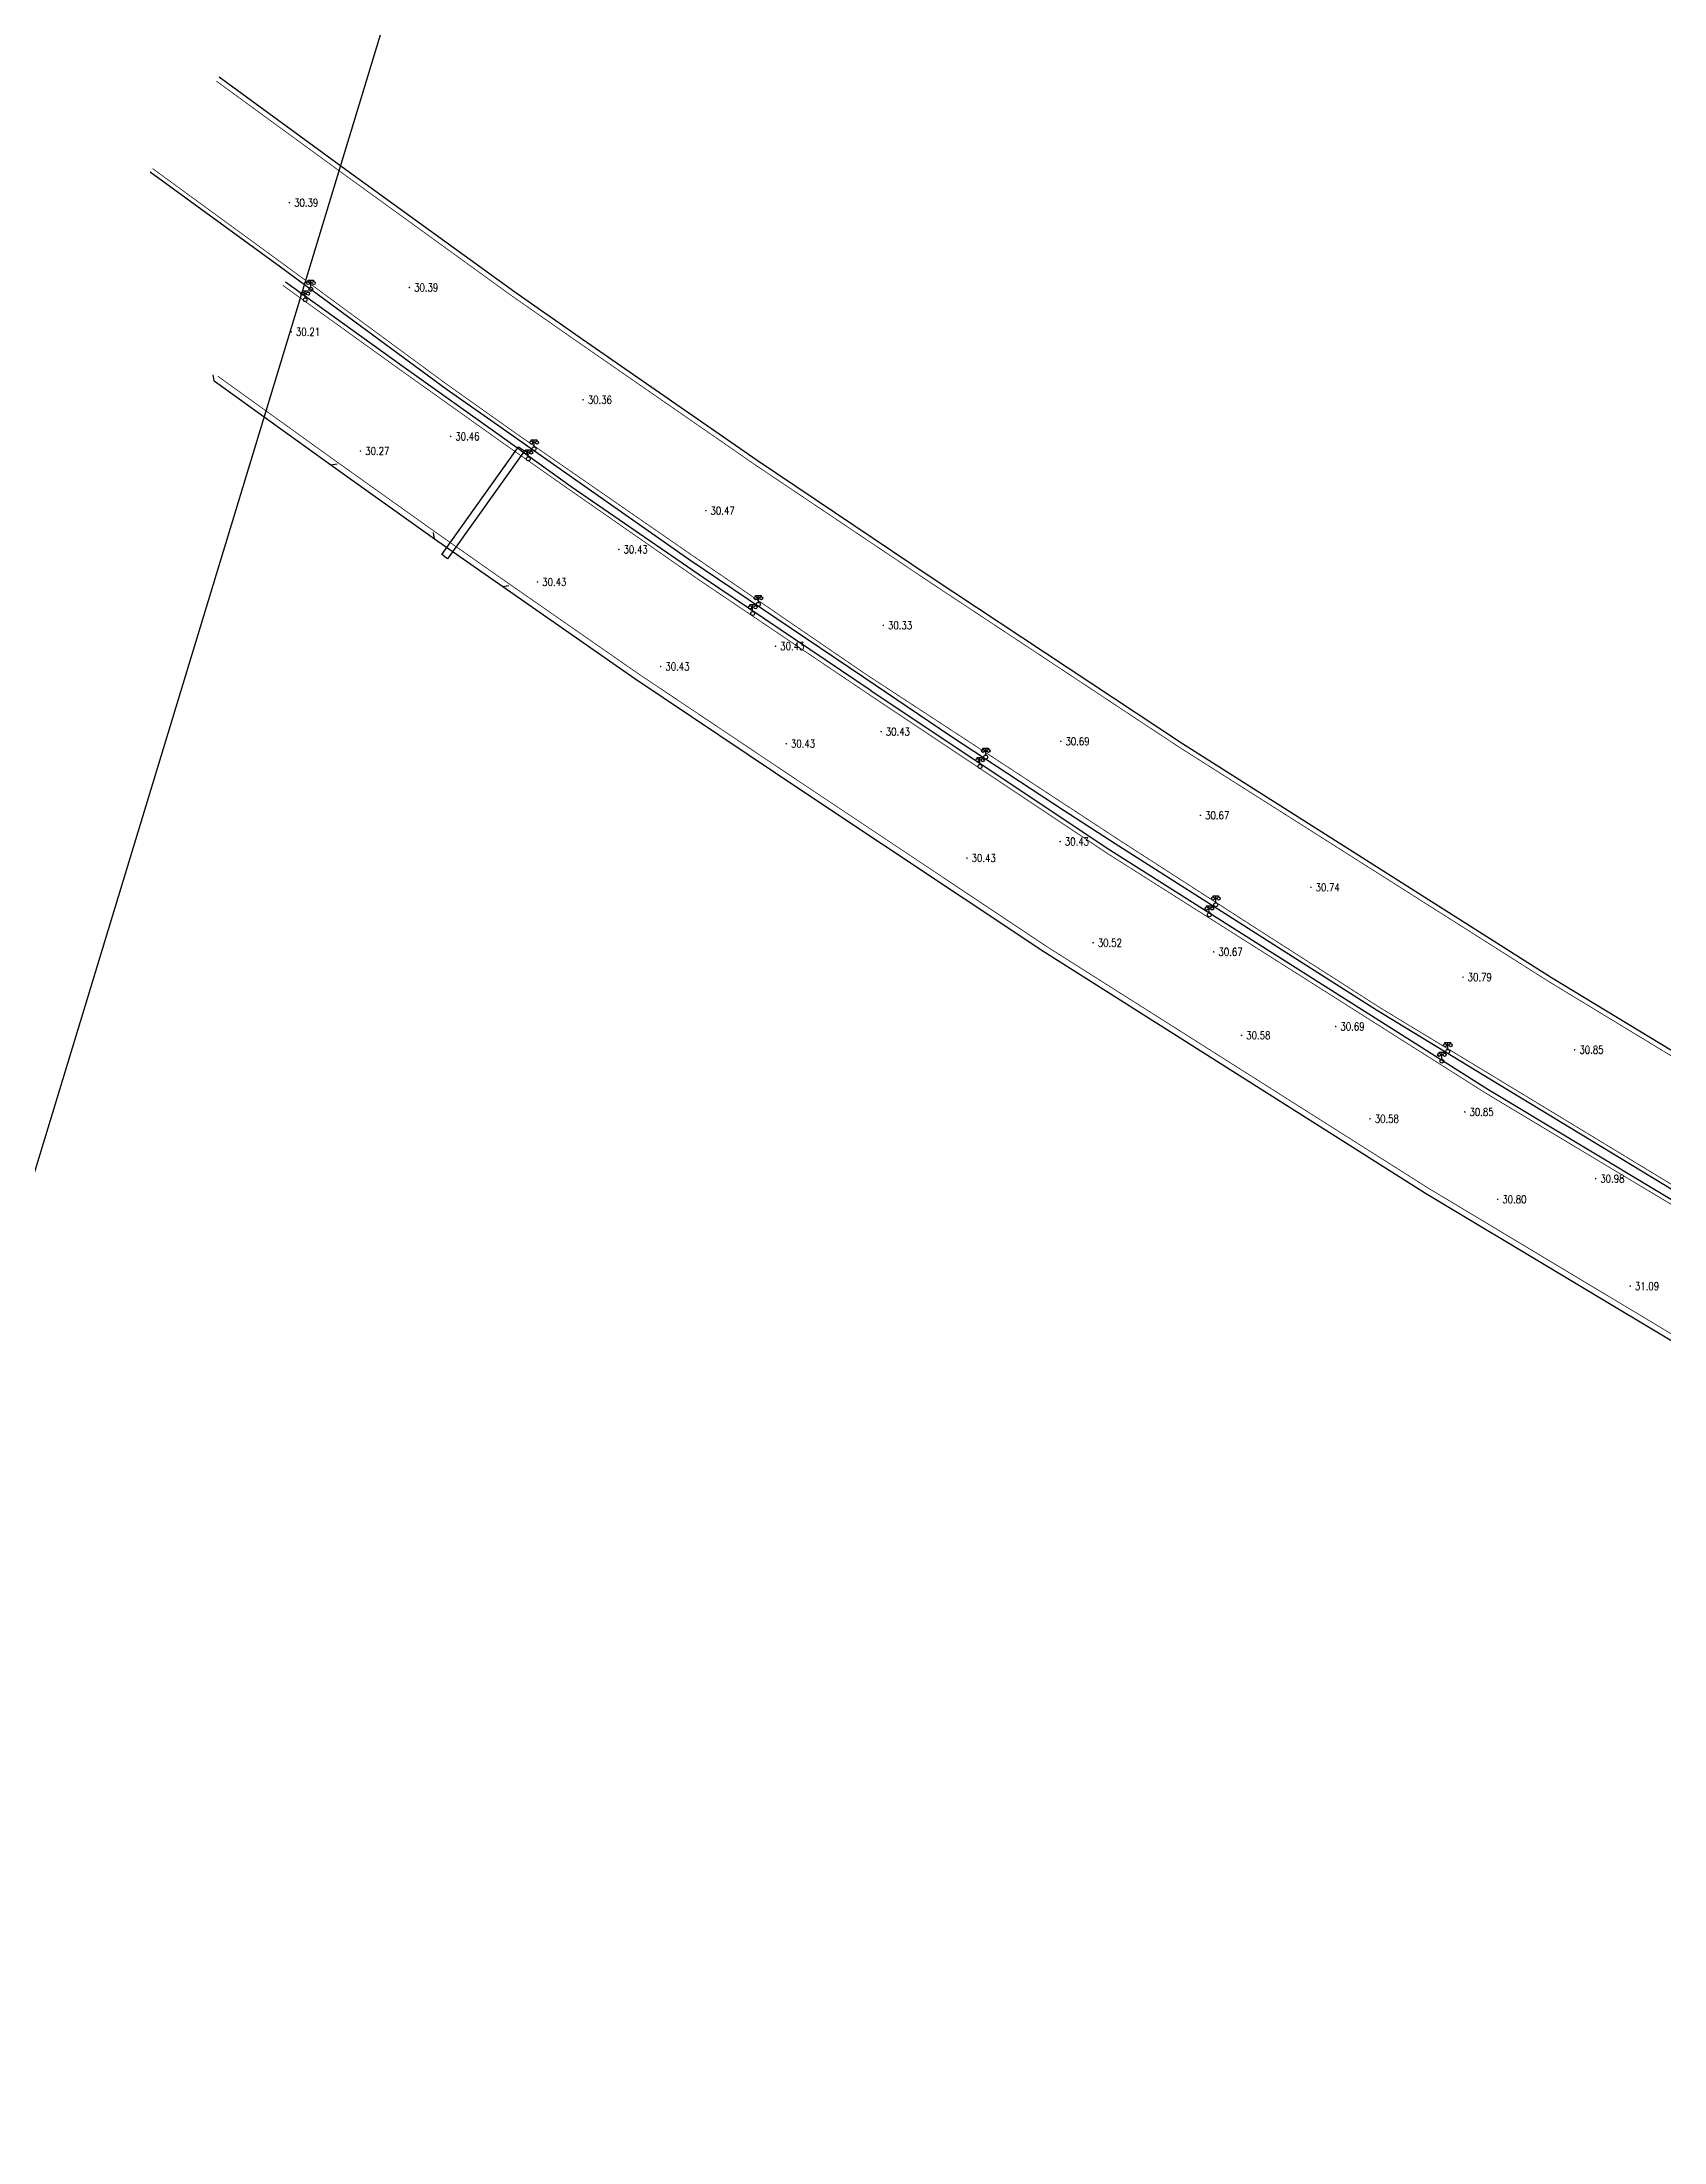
# Model space of a CAD drawing. Extents: x 404846 to 408477, y 3390929 to 3392894.
# Drawn here: x 405053.6 to 405260.9, y 3392442.8 to 3392711.2 of the extents above; entities that cross this region are included whole.
import ezdxf
from ezdxf.enums import TextEntityAlignment as Align

# ---------------------------------------------------------------- set-up
doc = ezdxf.new("R2010")
doc.units = 0
doc.header["$LTSCALE"] = 0.5
doc.layers.get('0').update_dxf_attribs({"linetype": 'CONTINUOUS'})
doc.layers.add('ASSIST', color=7, linetype='CONTINUOUS', plot=False)
for name, color, linetype in [('DLDW', 11, 'CONTINUOUS'), ('DLSS', 4, 'CONTINUOUS'), ('FZTZ', 7, 'CONTINUOUS'), ('GCD', 1, 'CONTINUOUS'), ('作业范围', 7, 'CONTINUOUS')]:
    doc.layers.add(name, color=color, linetype=linetype)
doc.styles.add('HZ', font='rs.shx', dxfattribs={"width": 0.8, "bigfont": 'hztxt.shx'})

# ---------------------------------------------------------------- blocks, each defined once
blk = doc.blocks.new('gc097')
for p, q in [((-0.7, 2), (-0.7, 2.3)), ((-0.7, 2.3), (0.7, 2.3)), ((0, 0.5), (0, 2.3)), ((0.7, 2.3), (0.7, 2))]:
    blk.add_line(p, q)
for centre, radius in [((-0.7, 1.6), 0.4), ((0, 0), 0.5), ((0.73, 1.6), 0.4)]:
    blk.add_circle(centre, radius)
blk = doc.blocks.new('GC200')
at = {"linetype": 'Continuous', "const_width": 0.2, "flags": 128}
blk.add_lwpolyline([(-0.1, 0, 1), (0.1, 0, 1)], format="xyb", close=True, dxfattribs=at)

msp = doc.modelspace()

# ---------------------------------------------------------------- linework, layer by layer
at = {"layer": 'ASSIST', "linetype": 'Continuous', "flags": 128}
for points, elevation in [([(405281.185, 3392570.554), (405246.493, 3392591.608), (405246.498, 3392591.594), (405199.221, 3392621.582), (405167.209, 3392642.767), (405167.221, 3392642.777), (405145.002, 3392657.712), (405122.667, 3392673.189), (405114.009, 3392679.234), (405092.908, 3392694.522), (405076.258, 3392706.684)], 31.135), ([(405273.557, 3392557.42), (405238.613, 3392578.623), (405238.604, 3392578.633), (405224.122, 3392587.451), (405190.756, 3392608.701), (405184.198, 3392612.92), (405169.821, 3392622.409), (405158.624, 3392629.962), (405136.392, 3392644.969), (405116.127, 3392659.216), (405113.812, 3392660.803), (405105.273, 3392666.847), (405084.086, 3392682.4), (405067.412, 3392694.579)], 31.036), ([(405506.434, 3392433.825), (405450.817, 3392459.892), (405413.144, 3392478.95), (405409.368, 3392480.799), (405400.646, 3392485.33), (405348.142, 3392513.465), (405348.109, 3392513.489), (405308.916, 3392535.31), (405308.932, 3392535.311), (405272.824, 3392556.615), (405272.832, 3392556.621), (405238.353, 3392577.3), (405190.042, 3392607.914), (405159.556, 3392628.248), (405159.566, 3392628.258), (405138.146, 3392642.698), (405121.22, 3392654.363), (405112.751, 3392660.44), (405099.597, 3392669.801), (405084.702, 3392680.523)], 31.052), ([(405075.606, 3392667.886), (405090.531, 3392657.143), (405103.764, 3392647.712), (405112.475, 3392641.597), (405129.347, 3392629.852), (405150.967, 3392615.374), (405150.973, 3392615.38), (405181.609, 3392594.946), (405230.374, 3392564.06), (405265.041, 3392543.283), (405301.504, 3392521.997), (405340.697, 3392500.176), (405373.568, 3392482.325), (405393.586, 3392471.828), (405402.344, 3392467.278), (405406.257, 3392465.334), (405444.348, 3392446.199), (405444.35, 3392446.184), (405459.851, 3392438.696)], 31.071)]:
    msp.add_lwpolyline(points, dxfattribs=dict(at, elevation=elevation))
at = {"layer": 'DLSS', "linetype": 'Continuous'}
for p, q in [((405075.606, 3392667.886), (405075.477, 3392668.676)), ((405075.606, 3392667.886), (405090.531, 3392657.143)), ((405090.531, 3392657.143), (405091.321, 3392657.272)), ((405103.764, 3392647.712), (405103.626, 3392648.5)), ((405103.764, 3392647.712), (405112.475, 3392641.597)), ((405112.475, 3392641.597), (405113.263, 3392641.735))]:
    msp.add_line(p, q, dxfattribs=at)
at = {"layer": 'DLSS', "linetype": 'Continuous', "const_width": 0.1, "flags": 128}
for points, elevation in [([(405166.882, 3392642.273), (405144.659, 3392657.21), (405122.32, 3392672.69), (405113.656, 3392678.739), (405092.55, 3392694.031), (405075.899, 3392706.193)], 30.407), ([(405238.901, 3392579.099), (405224.778, 3392587.65), (405209.407, 3392597.493), (405191.197, 3392609.239), (405176.156, 3392619.095), (405158.86, 3392630.405), (405136.633, 3392645.626), (405114.286, 3392661.096), (405105.454, 3392667.363), (405084.413, 3392682.845), (405067.741, 3392695.023)], 30.546), ([(405159.268, 3392627.816), (405137.845, 3392642.258), (405121.09, 3392653.922), (405112.447, 3392659.989), (405099.287, 3392669.368), (405084.391, 3392680.09)], 30.377), ([(405151.389, 3392616.004), (405129.775, 3392630.478), (405112.909, 3392642.218), (405104.202, 3392648.331), (405090.972, 3392657.76), (405076.049, 3392668.501)], 30.377), ([(405246.18, 3392591.093), (405198.898, 3392621.084), (405166.882, 3392642.273)], 30.671), ([(405238.075, 3392576.861), (405189.759, 3392607.479), (405159.268, 3392627.816)], 30.869), ([(405230.775, 3392564.692), (405182.018, 3392595.574), (405151.389, 3392616.004)], 30.869), ([(405280.872, 3392570.039), (405246.18, 3392591.093)], 31.084), ([(405273.846, 3392557.895), (405238.901, 3392579.099)], 31.084), ([(405272.563, 3392556.173), (405238.075, 3392576.861)], 31.329), ([(405265.263, 3392544.004), (405230.775, 3392564.692)], 31.329)]:
    msp.add_lwpolyline(points, dxfattribs=dict(at, elevation=elevation))
at = {"layer": 'FZTZ', "linetype": 'Continuous', "elevation": 37.965, "flags": 128}
msp.add_lwpolyline([(405104.678, 3392645.679), (405114.503, 3392659.476), (405115.264, 3392658.934), (405105.438, 3392645.137), (405104.678, 3392645.679)], close=True, dxfattribs=at)
at = {"layer": '作业范围'}
msp.add_lwpolyline([(408477.137, 3391790.398), (408067.337, 3390929.379), (404846.358, 3391888.38), (405152.269, 3392894.287)], close=True, dxfattribs=at)

# ---------------------------------------------------------------- block references
at = {"layer": 'DLDW', "linetype": 'Continuous', "xscale": 0.5, "yscale": 0.5}
for p in [(405087.963, 3392679.603, 30.569), (405087.234, 3392678.246, 30.569), (405115.746, 3392657.933, 30.861), (405116.483, 3392659.211, 30.579), (405145.142, 3392639.323, 30.928), (405144.416, 3392638.153, 30.928), (405173.463, 3392618.612, 31.186), (405174.193, 3392619.809, 31.186), (405202.766, 3392599.652, 31.182), (405203.591, 3392600.932, 31.182), (405232.481, 3392580.944, 31.182), (405233.227, 3392582.185, 31.182)]:
    msp.add_blockref('gc097', p, dxfattribs=at)
at = {"layer": 'GCD', "linetype": 'Continuous'}
ref = msp.add_blockref('GC200', (405085.226, 3392690.669, 30.388), dxfattribs=dict(at, xscale=0.5, yscale=0.5, zscale=0.5))
ref.add_attrib('height', '30.39', dxfattribs={"linetype": 'Continuous', "height": 1, "style": 'HZ', "width": 0.8}).set_placement((405085.826, 3392690.669, 30.388), align=Align.MIDDLE_LEFT)
ref = msp.add_blockref('GC200', (405100.56, 3392679.822, 30.394), dxfattribs=dict(at, xscale=0.5, yscale=0.5, zscale=0.5))
ref.add_attrib('height', '30.39', dxfattribs={"linetype": 'Continuous', "height": 1, "style": 'HZ', "width": 0.8}).set_placement((405101.16, 3392679.822, 30.394), align=Align.MIDDLE_LEFT)
ref = msp.add_blockref('GC200', (405085.458, 3392674.155, 30.213), dxfattribs=dict(at, xscale=0.5, yscale=0.5, zscale=0.5))
ref.add_attrib('height', '30.21', dxfattribs={"linetype": 'Continuous', "height": 1, "style": 'HZ', "width": 0.8}).set_placement((405086.058, 3392674.155, 30.213), align=Align.MIDDLE_LEFT)
ref = msp.add_blockref('GC200', (405122.75, 3392665.467, 30.358), dxfattribs=dict(at, xscale=0.5, yscale=0.5, zscale=0.5))
ref.add_attrib('height', '30.36', dxfattribs={"linetype": 'Continuous', "height": 1, "style": 'HZ', "width": 0.8}).set_placement((405123.35, 3392665.467, 30.358), align=Align.MIDDLE_LEFT)
ref = msp.add_blockref('GC200', (405094.311, 3392658.929, 30.273), dxfattribs=dict(at, xscale=0.5, yscale=0.5, zscale=0.5))
ref.add_attrib('height', '30.27', dxfattribs={"linetype": 'Continuous', "height": 1, "style": 'HZ', "width": 0.8}).set_placement((405094.911, 3392658.929, 30.273), align=Align.MIDDLE_LEFT)
ref = msp.add_blockref('GC200', (405105.824, 3392660.786, 30.457), dxfattribs=dict(at, xscale=0.5, yscale=0.5, zscale=0.5))
ref.add_attrib('height', '30.46', dxfattribs={"linetype": 'Continuous', "height": 1, "style": 'HZ', "width": 0.8}).set_placement((405106.424, 3392660.786, 30.457), align=Align.MIDDLE_LEFT)
ref = msp.add_blockref('GC200', (405138.428, 3392651.299, 30.469), dxfattribs=dict(at, xscale=0.5, yscale=0.5, zscale=0.5))
ref.add_attrib('height', '30.47', dxfattribs={"linetype": 'Continuous', "height": 1, "style": 'HZ', "width": 0.8}).set_placement((405139.028, 3392651.299, 30.469), align=Align.MIDDLE_LEFT)
ref = msp.add_blockref('GC200', (405127.317, 3392646.346, 30.434), dxfattribs=dict(at, xscale=0.5, yscale=0.5, zscale=0.5))
ref.add_attrib('height', '30.43', dxfattribs={"linetype": 'Continuous', "height": 1, "style": 'HZ', "width": 0.8}).set_placement((405127.917, 3392646.346, 30.434), align=Align.MIDDLE_LEFT)
ref = msp.add_blockref('GC200', (405116.928, 3392642.19, 30.434), dxfattribs=dict(at, xscale=0.5, yscale=0.5, zscale=0.5))
ref.add_attrib('height', '30.43', dxfattribs={"linetype": 'Continuous', "height": 1, "style": 'HZ', "width": 0.8}).set_placement((405117.528, 3392642.19, 30.434), align=Align.MIDDLE_LEFT)
ref = msp.add_blockref('GC200', (405161.11, 3392636.639, 30.331), dxfattribs=dict(at, xscale=0.5, yscale=0.5, zscale=0.5))
ref.add_attrib('height', '30.33', dxfattribs={"linetype": 'Continuous', "height": 1, "style": 'HZ', "width": 0.8}).set_placement((405161.71, 3392636.639, 30.331), align=Align.MIDDLE_LEFT)
ref = msp.add_blockref('GC200', (405147.34, 3392633.978, 30.434), dxfattribs=dict(at, xscale=0.5, yscale=0.5, zscale=0.5))
ref.add_attrib('height', '30.43', dxfattribs={"linetype": 'Continuous', "height": 1, "style": 'HZ', "width": 0.8}).set_placement((405147.94, 3392633.978, 30.434), align=Align.MIDDLE_LEFT)
ref = msp.add_blockref('GC200', (405132.661, 3392631.38, 30.434), dxfattribs=dict(at, xscale=0.5, yscale=0.5, zscale=0.5))
ref.add_attrib('height', '30.43', dxfattribs={"linetype": 'Continuous', "height": 1, "style": 'HZ', "width": 0.8}).set_placement((405133.261, 3392631.38, 30.434), align=Align.MIDDLE_LEFT)
ref = msp.add_blockref('GC200', (405148.708, 3392621.513, 30.434), dxfattribs=dict(at, xscale=0.5, yscale=0.5, zscale=0.5))
ref.add_attrib('height', '30.43', dxfattribs={"linetype": 'Continuous', "height": 1, "style": 'HZ', "width": 0.8}).set_placement((405149.308, 3392621.513, 30.434), align=Align.MIDDLE_LEFT)
ref = msp.add_blockref('GC200', (405160.826, 3392623.058, 30.434), dxfattribs=dict(at, xscale=0.5, yscale=0.5, zscale=0.5))
ref.add_attrib('height', '30.43', dxfattribs={"linetype": 'Continuous', "height": 1, "style": 'HZ', "width": 0.8}).set_placement((405161.426, 3392623.058, 30.434), align=Align.MIDDLE_LEFT)
ref = msp.add_blockref('GC200', (405183.783, 3392621.823, 30.687), dxfattribs=dict(at, xscale=0.5, yscale=0.5, zscale=0.5))
ref.add_attrib('height', '30.69', dxfattribs={"linetype": 'Continuous', "height": 1, "style": 'HZ', "width": 0.8}).set_placement((405184.383, 3392621.823, 30.687), align=Align.MIDDLE_LEFT)
ref = msp.add_blockref('GC200', (405201.628, 3392612.356, 30.665), dxfattribs=dict(at, xscale=0.5, yscale=0.5, zscale=0.5))
ref.add_attrib('height', '30.67', dxfattribs={"linetype": 'Continuous', "height": 1, "style": 'HZ', "width": 0.8}).set_placement((405202.228, 3392612.356, 30.665), align=Align.MIDDLE_LEFT)
ref = msp.add_blockref('GC200', (405183.708, 3392609.009, 30.434), dxfattribs=dict(at, xscale=0.5, yscale=0.5, zscale=0.5))
ref.add_attrib('height', '30.43', dxfattribs={"linetype": 'Continuous', "height": 1, "style": 'HZ', "width": 0.8}).set_placement((405184.308, 3392609.009, 30.434), align=Align.MIDDLE_LEFT)
ref = msp.add_blockref('GC200', (405171.796, 3392606.897, 30.434), dxfattribs=dict(at, xscale=0.5, yscale=0.5, zscale=0.5))
ref.add_attrib('height', '30.43', dxfattribs={"linetype": 'Continuous', "height": 1, "style": 'HZ', "width": 0.8}).set_placement((405172.396, 3392606.897, 30.434), align=Align.MIDDLE_LEFT)
ref = msp.add_blockref('GC200', (405215.752, 3392603.151, 30.737), dxfattribs=dict(at, xscale=0.5, yscale=0.5, zscale=0.5))
ref.add_attrib('height', '30.74', dxfattribs={"linetype": 'Continuous', "height": 1, "style": 'HZ', "width": 0.8}).set_placement((405216.352, 3392603.151, 30.737), align=Align.MIDDLE_LEFT)
ref = msp.add_blockref('GC200', (405187.92, 3392596.07, 30.518), dxfattribs=dict(at, xscale=0.5, yscale=0.5, zscale=0.5))
ref.add_attrib('height', '30.52', dxfattribs={"linetype": 'Continuous', "height": 1, "style": 'HZ', "width": 0.8}).set_placement((405188.52, 3392596.07, 30.518), align=Align.MIDDLE_LEFT)
ref = msp.add_blockref('GC200', (405203.33, 3392594.908, 30.665), dxfattribs=dict(at, xscale=0.5, yscale=0.5, zscale=0.5))
ref.add_attrib('height', '30.67', dxfattribs={"linetype": 'Continuous', "height": 1, "style": 'HZ', "width": 0.8}).set_placement((405203.93, 3392594.908, 30.665), align=Align.MIDDLE_LEFT)
ref = msp.add_blockref('GC200', (405235.18, 3392591.673, 30.794), dxfattribs=dict(at, xscale=0.5, yscale=0.5, zscale=0.5))
ref.add_attrib('height', '30.79', dxfattribs={"linetype": 'Continuous', "height": 1, "style": 'HZ', "width": 0.8}).set_placement((405235.78, 3392591.673, 30.794), align=Align.MIDDLE_LEFT)
ref = msp.add_blockref('GC200', (405206.885, 3392584.235, 30.584), dxfattribs=dict(at, xscale=0.5, yscale=0.5, zscale=0.5))
ref.add_attrib('height', '30.58', dxfattribs={"linetype": 'Continuous', "height": 1, "style": 'HZ', "width": 0.8}).set_placement((405207.485, 3392584.235, 30.584), align=Align.MIDDLE_LEFT)
ref = msp.add_blockref('GC200', (405218.92, 3392585.37, 30.692), dxfattribs=dict(at, xscale=0.5, yscale=0.5, zscale=0.5))
ref.add_attrib('height', '30.69', dxfattribs={"linetype": 'Continuous', "height": 1, "style": 'HZ', "width": 0.8}).set_placement((405219.52, 3392585.37, 30.692), align=Align.MIDDLE_LEFT)
ref = msp.add_blockref('GC200', (405249.454, 3392582.395, 30.852), dxfattribs=dict(at, xscale=0.5, yscale=0.5, zscale=0.5))
ref.add_attrib('height', '30.85', dxfattribs={"linetype": 'Continuous', "height": 1, "style": 'HZ', "width": 0.8}).set_placement((405250.054, 3392582.395, 30.852), align=Align.MIDDLE_LEFT)
ref = msp.add_blockref('GC200', (405223.311, 3392573.576, 30.584), dxfattribs=dict(at, xscale=0.5, yscale=0.5, zscale=0.5))
ref.add_attrib('height', '30.58', dxfattribs={"linetype": 'Continuous', "height": 1, "style": 'HZ', "width": 0.8}).set_placement((405223.911, 3392573.576, 30.584), align=Align.MIDDLE_LEFT)
ref = msp.add_blockref('GC200', (405235.411, 3392574.453, 30.852), dxfattribs=dict(at, xscale=0.5, yscale=0.5, zscale=0.5))
ref.add_attrib('height', '30.85', dxfattribs={"linetype": 'Continuous', "height": 1, "style": 'HZ', "width": 0.8}).set_placement((405236.011, 3392574.453, 30.852), align=Align.MIDDLE_LEFT)
ref = msp.add_blockref('GC200', (405252.128, 3392565.934, 30.975), dxfattribs=dict(at, xscale=0.5, yscale=0.5, zscale=0.5))
ref.add_attrib('height', '30.98', dxfattribs={"linetype": 'Continuous', "height": 1, "style": 'HZ', "width": 0.8}).set_placement((405252.728, 3392565.934, 30.975), align=Align.MIDDLE_LEFT)
ref = msp.add_blockref('GC200', (405239.607, 3392563.286, 30.799), dxfattribs=dict(at, xscale=0.5, yscale=0.5, zscale=0.5))
ref.add_attrib('height', '30.80', dxfattribs={"linetype": 'Continuous', "height": 1, "style": 'HZ', "width": 0.8}).set_placement((405240.207, 3392563.286, 30.799), align=Align.MIDDLE_LEFT)
ref = msp.add_blockref('GC200', (405256.551, 3392552.186, 31.093), dxfattribs=dict(at, xscale=0.5, yscale=0.5, zscale=0.5))
ref.add_attrib('height', '31.09', dxfattribs={"linetype": 'Continuous', "height": 1, "style": 'HZ', "width": 0.8}).set_placement((405257.151, 3392552.186, 31.093), align=Align.MIDDLE_LEFT)

doc.saveas('drawing.dxf')
